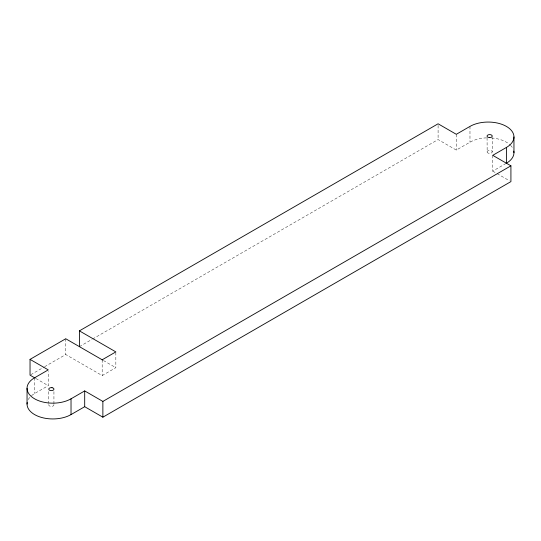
<?xml version="1.0" encoding="UTF-8"?>
<svg xmlns="http://www.w3.org/2000/svg" width="541" height="541" viewBox="0 0 541 541"><rect width="100%" height="100%" fill="white"/><g stroke="black" fill="none" stroke-linecap="round" stroke-linejoin="round"><path stroke-width="0.41" stroke-dasharray="2.71 2.03" d="M30.769 374.724L43.889 367.156M44.612 366.73L65.745 354.531L102.181 375.569L115.842 367.677L115.842 351.9M79.405 346.646L91.855 339.457M92.585 339.038L438.095 139.558L456.306 150.08L469.973 142.188A25.765 14.871 0 0 1 486.508 137.867M31.52 395.694A25.765 14.871 0 0 1 34.597 393.55L48.257 385.665L48.257 371.545M492.743 155.335L492.743 171.112L506.403 163.226M492.743 171.112L496.381 173.215M497.105 173.634L509.466 180.768M103.453 360.529L115.842 367.677M35.868 378.511L48.257 385.665M487.069 137.752L487.157 152.251A2.577 1.488 0 0 0 488.976 153.299L489.646 153.353A2.577 1.488 0 0 0 492.222 151.865L492.222 137.752M53.843 404.526L53.931 404.911A2.577 1.488 0 0 1 51.016 406.386A2.577 1.488 0 0 1 48.866 404.526M469.973 126.411L469.973 142.188M456.306 134.303L456.306 150.08M438.095 125.444L438.095 139.558M102.181 359.792L102.181 375.569M65.745 338.754L65.745 354.531M53.931 391.623L53.931 404.911M48.778 391.623L48.778 403.248M34.597 377.774L34.597 393.55M491.553 137.962A25.765 14.871 0 0 1 510.007 144.799M510.501 145.272A25.765 14.871 0 0 1 513.071 148.856M28.24 399.603A25.765 14.871 0 0 1 30.499 396.634M487.069 151.865A2.577 1.488 0 0 1 489.646 150.378A2.577 1.488 0 0 1 492.222 151.865"/><path stroke-width="0.81" d="M35.145 378.091L30.039 375.15L30.039 359.373L65.745 338.754L102.722 360.11M79.405 346.646L79.405 330.869L438.095 123.788L456.306 134.303L469.973 126.411A25.765 14.871 0 0 1 506.403 126.411A25.765 14.871 0 0 1 506.403 147.45L506.403 163.226A25.765 14.871 0 0 0 513.808 151.155M102.181 359.792L115.842 351.9L79.405 330.869M30.039 359.373L48.257 369.888L34.597 377.774A25.765 14.871 0 0 0 34.597 398.812A25.765 14.871 0 0 0 71.027 398.812L84.694 390.92L102.871 401.422L510.92 165.83L510.92 181.607L102.871 417.192L84.694 406.697L71.027 414.589A25.765 14.871 0 0 1 41.725 417.496A25.765 14.871 0 0 1 27.192 402.518M506.403 147.45L492.743 155.335L510.92 165.83M513.95 136.934L513.95 152.704M102.871 401.422L102.871 417.192M84.694 390.92L84.694 406.697M71.027 398.812L71.027 414.589M27.05 388.296L27.05 404.066M489.646 137.576L488.976 137.529A2.577 1.488 0 0 1 487.157 136.474L487.069 136.089A2.577 1.488 0 0 1 489.646 134.601A2.577 1.488 0 0 1 492.222 136.089A2.577 1.488 0 0 1 489.646 137.576M52.024 387.701L51.354 387.647A2.577 1.488 0 0 0 48.778 389.135A2.577 1.488 0 0 0 51.354 390.622A2.577 1.488 0 0 0 53.931 389.135L53.843 388.749A2.577 1.488 0 0 0 52.024 387.701"/></g></svg>
